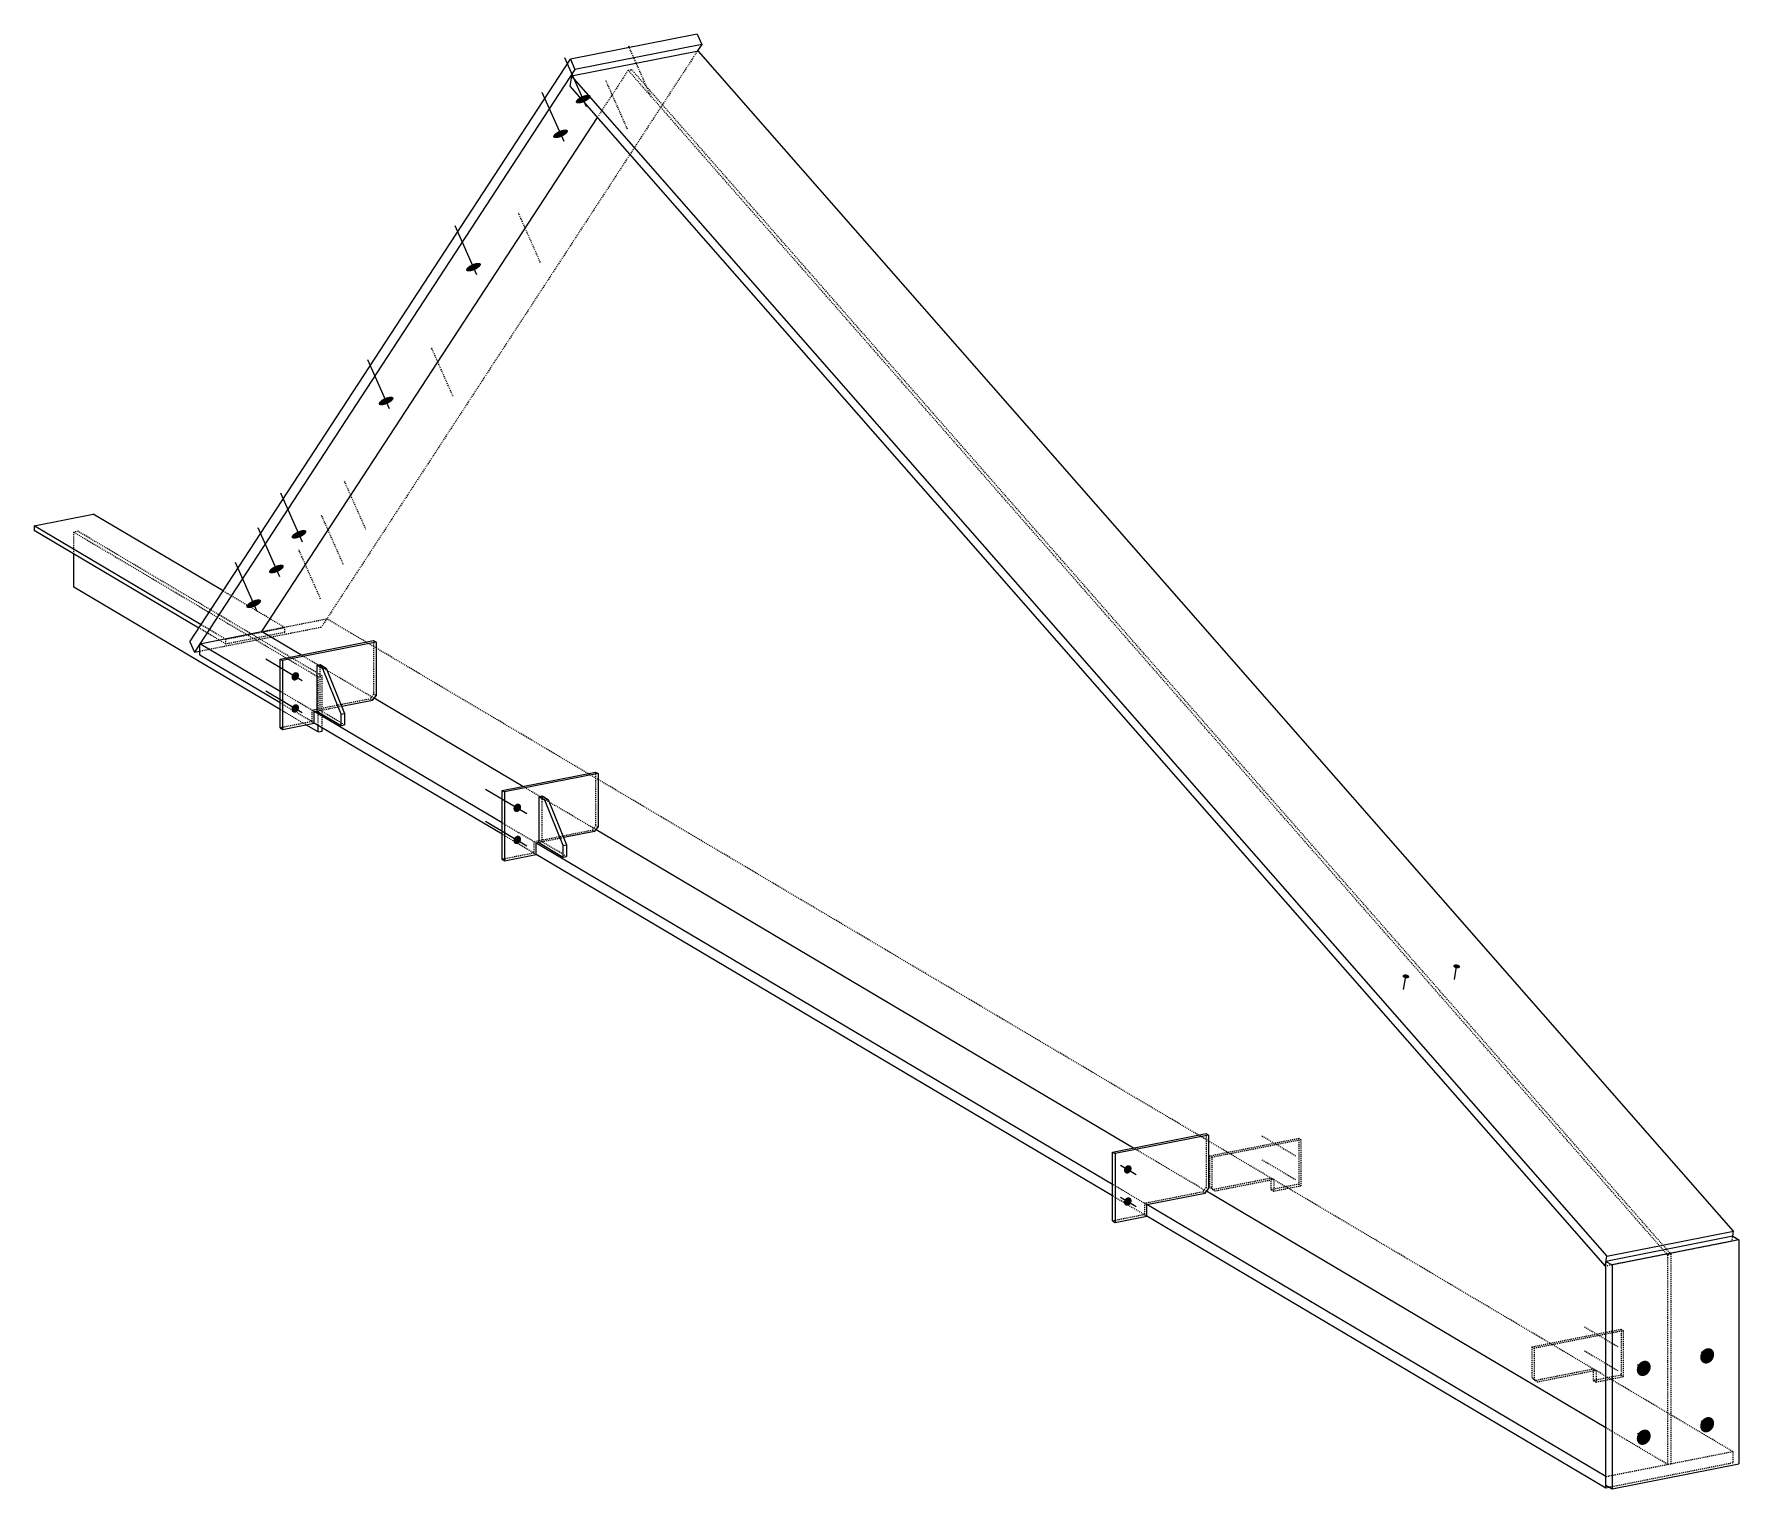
# Model space of a CAD drawing. Header units: millimetres. Extents: x 100 to 51935, y 16 to 3079.
# Drawn here: x 100 to 3591, y 100 to 3079 of the extents above; entities that cross this region are included whole.
import ezdxf

# ---------------------------------------------------------------- set-up
doc = ezdxf.new("R2010")
doc.units = ezdxf.units.MM
doc.linetypes.add('DXK_LINE_DOT2', pattern=[3.9198, 1.9599, -1.9599])
doc.layers.add('STÅL', color=7, linetype='Continuous')

msp = doc.modelspace()

# ---------------------------------------------------------------- hatches: boundary and pattern name
at = {"layer": 'STÅL', "linetype": 'Continuous'}
for points in [[(1221.7, 2951.9), (1224.9, 2953.1), (1228, 2954.1), (1231, 2954.7), (1233.7, 2954.9), (1236, 2954.8), (1237.8, 2954.2), (1239, 2953.4), (1239.5, 2952.1), (1239.4, 2950.7), (1238.6, 2949), (1237.2, 2947.2), (1235.2, 2945.4), (1232.7, 2943.5), (1229.9, 2941.8), (1226.8, 2940.3), (1223.6, 2939.1), (1220.4, 2938.1), (1217.4, 2937.5), (1214.7, 2937.3), (1212.4, 2937.4), (1210.7, 2938), (1209.5, 2938.8), (1209, 2940), (1209.1, 2941.5), (1209.9, 2943.2), (1211.3, 2945), (1213.3, 2946.8), (1215.8, 2948.7), (1218.6, 2950.4)], [(1175.3, 2880.8), (1178.5, 2882.1), (1181.6, 2883), (1184.6, 2883.6), (1187.3, 2883.9), (1189.6, 2883.7), (1191.4, 2883.2), (1192.6, 2882.3), (1193.1, 2881.1), (1193, 2879.6), (1192.2, 2877.9), (1190.8, 2876.2), (1188.8, 2874.3), (1186.3, 2872.5), (1183.5, 2870.8), (1180.4, 2869.3), (1177.2, 2868), (1174.1, 2867), (1171.1, 2866.4), (1168.4, 2866.2), (1166.1, 2866.4), (1164.3, 2866.9), (1163.1, 2867.8), (1162.6, 2869), (1162.7, 2870.5), (1163.5, 2872.1), (1164.9, 2873.9), (1166.9, 2875.8), (1169.4, 2877.6), (1172.2, 2879.3)], [(997, 2607.8), (1000.2, 2609), (1003.4, 2610), (1006.4, 2610.6), (1009.1, 2610.8), (1011.4, 2610.7), (1013.2, 2610.1), (1014.3, 2609.3), (1014.9, 2608), (1014.7, 2606.6), (1013.9, 2604.9), (1012.5, 2603.1), (1010.5, 2601.3), (1008.1, 2599.4), (1005.2, 2597.7), (1002.2, 2596.2), (999, 2595), (995.8, 2594), (992.8, 2593.4), (990.1, 2593.2), (987.8, 2593.3), (986, 2593.9), (984.9, 2594.7), (984.3, 2595.9), (984.5, 2597.4), (985.3, 2599.1), (986.7, 2600.9), (988.7, 2602.7), (991.1, 2604.6), (994, 2606.3)], [(818.1, 2333.7), (821.3, 2335), (824.5, 2335.9), (827.5, 2336.5), (830.2, 2336.8), (832.5, 2336.6), (834.2, 2336.1), (835.4, 2335.2), (836, 2334), (835.8, 2332.5), (835, 2330.8), (833.6, 2329), (831.6, 2327.2), (829.2, 2325.4), (826.3, 2323.7), (823.3, 2322.2), (820.1, 2320.9), (816.9, 2319.9), (813.9, 2319.3), (811.2, 2319.1), (808.9, 2319.3), (807.1, 2319.8), (806, 2320.7), (805.4, 2321.9), (805.6, 2323.4), (806.4, 2325), (807.8, 2326.8), (809.8, 2328.7), (812.2, 2330.5), (815.1, 2332.2)], [(639.9, 2060.7), (643.1, 2061.9), (646.2, 2062.9), (649.2, 2063.5), (651.9, 2063.7), (654.2, 2063.6), (656, 2063), (657.2, 2062.1), (657.7, 2060.9), (657.6, 2059.5), (656.8, 2057.8), (655.4, 2056), (653.4, 2054.1), (650.9, 2052.3), (648.1, 2050.6), (645, 2049.1), (641.8, 2047.9), (638.7, 2046.9), (635.7, 2046.3), (633, 2046.1), (630.7, 2046.2), (628.9, 2046.7), (627.7, 2047.6), (627.2, 2048.8), (627.3, 2050.3), (628.1, 2052), (629.5, 2053.8), (631.5, 2055.6), (634, 2057.4), (636.8, 2059.1)], [(593.5, 1989.6), (596.7, 1990.9), (599.9, 1991.8), (602.9, 1992.4), (605.6, 1992.7), (607.8, 1992.5), (609.6, 1992), (610.8, 1991.1), (611.3, 1989.9), (611.2, 1988.4), (610.4, 1986.7), (609, 1984.9), (607, 1983.1), (604.5, 1981.3), (601.7, 1979.6), (598.6, 1978.1), (595.4, 1976.8), (592.3, 1975.8), (589.3, 1975.2), (586.6, 1975), (584.3, 1975.2), (582.5, 1975.7), (581.3, 1976.6), (580.8, 1977.8), (580.9, 1979.3), (581.7, 1980.9), (583.1, 1982.7), (585.1, 1984.6), (587.6, 1986.4), (590.4, 1988.1)], [(547.1, 1918.6), (550.3, 1919.8), (553.5, 1920.8), (556.5, 1921.4), (559.2, 1921.6), (561.5, 1921.5), (563.2, 1920.9), (564.4, 1920), (565, 1918.8), (564.8, 1917.4), (564, 1915.7), (562.6, 1913.9), (560.6, 1912), (558.2, 1910.2), (555.3, 1908.5), (552.2, 1907), (549.1, 1905.7), (545.9, 1904.8), (542.9, 1904.2), (540.2, 1903.9), (537.9, 1904.1), (536.1, 1904.6), (534.9, 1905.5), (534.4, 1906.7), (534.5, 1908.2), (535.3, 1909.9), (536.8, 1911.7), (538.7, 1913.5), (541.2, 1915.3), (544, 1917)], [(628.4, 1767.8), (629.5, 1769.3), (630.9, 1770.6), (632.3, 1771.6), (633.9, 1772.3), (635.6, 1772.6), (637.2, 1772.5), (638.6, 1772.1), (640, 1771.3), (641.1, 1770.2), (641.9, 1768.9), (642.4, 1767.3), (642.5, 1765.6), (642.4, 1763.8), (641.9, 1762), (641, 1760.3), (640, 1758.8), (638.6, 1757.5), (637.1, 1756.5), (635.6, 1755.8), (633.9, 1755.5), (632.3, 1755.5), (630.8, 1755.9), (629.5, 1756.7), (628.4, 1757.8), (627.6, 1759.2), (627.1, 1760.8), (627, 1762.5), (627.1, 1764.3), (627.6, 1766.1)], [(628.4, 1702), (629.5, 1703.5), (630.9, 1704.8), (632.3, 1705.8), (633.9, 1706.5), (635.6, 1706.8), (637.2, 1706.8), (638.6, 1706.3), (640, 1705.6), (641.1, 1704.5), (641.9, 1703.1), (642.4, 1701.5), (642.5, 1699.8), (642.4, 1698), (641.9, 1696.2), (641, 1694.5), (640, 1693), (638.6, 1691.7), (637.1, 1690.7), (635.6, 1690), (633.9, 1689.7), (632.3, 1689.7), (630.8, 1690.2), (629.5, 1690.9), (628.4, 1692), (627.6, 1693.4), (627.1, 1695), (627, 1696.7), (627.1, 1698.5), (627.6, 1700.3)], [(1082.9, 1498.5), (1084, 1500), (1085.4, 1501.3), (1086.8, 1502.4), (1088.4, 1503), (1090.1, 1503.4), (1091.7, 1503.3), (1093.1, 1502.9), (1094.5, 1502.1), (1095.6, 1501), (1096.4, 1499.6), (1096.9, 1498), (1097, 1496.3), (1096.9, 1494.5), (1096.4, 1492.7), (1095.5, 1491), (1094.5, 1489.5), (1093.1, 1488.2), (1091.6, 1487.2), (1090.1, 1486.5), (1088.4, 1486.2), (1086.8, 1486.3), (1085.3, 1486.7), (1084, 1487.5), (1082.9, 1488.6), (1082.1, 1489.9), (1081.6, 1491.5), (1081.5, 1493.3), (1081.6, 1495), (1082.1, 1496.8)], [(1082.9, 1432.7), (1084, 1434.3), (1085.4, 1435.6), (1086.8, 1436.6), (1088.4, 1437.3), (1090.1, 1437.6), (1091.7, 1437.5), (1093.1, 1437.1), (1094.5, 1436.3), (1095.6, 1435.2), (1096.4, 1433.8), (1096.9, 1432.3), (1097, 1430.5), (1096.9, 1428.7), (1096.4, 1427), (1095.5, 1425.3), (1094.5, 1423.7), (1093.1, 1422.4), (1091.6, 1421.4), (1090.1, 1420.8), (1088.4, 1420.4), (1086.8, 1420.5), (1085.3, 1420.9), (1084, 1421.7), (1082.9, 1422.8), (1082.1, 1424.2), (1081.6, 1425.7), (1081.5, 1427.5), (1081.6, 1429.3), (1082.1, 1431)], [(2908, 1145.8), (2906.6, 1146.1), (2905.3, 1146.6), (2904.1, 1147.2), (2903.1, 1147.9), (2902.4, 1148.7), (2901.9, 1149.6), (2901.7, 1150.4), (2901.9, 1151.2), (2902.3, 1151.9), (2903, 1152.6), (2904, 1153.1), (2905.1, 1153.4), (2906.5, 1153.6), (2907.9, 1153.6), (2909.3, 1153.5), (2910.7, 1153.1), (2912.1, 1152.6), (2913.2, 1152), (2914.2, 1151.3), (2915, 1150.5), (2915.4, 1149.7), (2915.6, 1148.8), (2915.5, 1148), (2915, 1147.3), (2914.3, 1146.7), (2913.3, 1146.2), (2912.2, 1145.8), (2910.9, 1145.6), (2909.5, 1145.6)], [(3011.9, 1166.3), (3010.5, 1166.6), (3009.2, 1167.1), (3008, 1167.7), (3007, 1168.4), (3006.3, 1169.2), (3005.8, 1170.1), (3005.7, 1170.9), (3005.8, 1171.7), (3006.2, 1172.4), (3006.9, 1173.1), (3007.9, 1173.6), (3009.1, 1173.9), (3010.4, 1174.1), (3011.8, 1174.1), (3013.2, 1174), (3014.7, 1173.6), (3016, 1173.2), (3017.2, 1172.6), (3018.1, 1171.8), (3018.9, 1171), (3019.3, 1170.2), (3019.5, 1169.4), (3019.4, 1168.6), (3018.9, 1167.8), (3018.2, 1167.2), (3017.3, 1166.7), (3016.1, 1166.3), (3014.8, 1166.2), (3013.4, 1166.1)], [(2332.9, 758), (2334, 759.5), (2335.4, 760.8), (2336.8, 761.9), (2338.4, 762.5), (2340.1, 762.9), (2341.7, 762.8), (2343.1, 762.4), (2344.5, 761.6), (2345.6, 760.5), (2346.4, 759.1), (2346.9, 757.5), (2347, 755.8), (2346.9, 754), (2346.4, 752.2), (2345.5, 750.6), (2344.5, 749), (2343.1, 747.7), (2341.6, 746.7), (2340.1, 746), (2338.4, 745.7), (2336.8, 745.8), (2335.3, 746.2), (2334, 747), (2332.9, 748.1), (2332.1, 749.4), (2331.6, 751), (2331.5, 752.8), (2331.6, 754.5), (2332.1, 756.3)], [(2332.9, 692.2), (2334, 693.8), (2335.4, 695.1), (2336.8, 696.1), (2338.4, 696.8), (2340.1, 697.1), (2341.7, 697), (2343.1, 696.6), (2344.5, 695.8), (2345.6, 694.7), (2346.4, 693.3), (2346.9, 691.8), (2347, 690), (2346.9, 688.2), (2346.4, 686.5), (2345.5, 684.8), (2344.5, 683.2), (2343.1, 681.9), (2341.6, 680.9), (2340.1, 680.3), (2338.4, 679.9), (2336.8, 680), (2335.3, 680.4), (2334, 681.2), (2332.9, 682.3), (2332.1, 683.7), (2331.6, 685.3), (2331.5, 687), (2331.6, 688.8), (2332.1, 690.5)], [(3514, 379.3), (3516, 382.1), (3518.4, 384.5), (3521.2, 386.3), (3524.1, 387.6), (3527.1, 388.2), (3530, 388.1), (3532.7, 387.3), (3535.1, 385.9), (3537.1, 383.8), (3538.6, 381.3), (3539.6, 378.4), (3539.9, 375.3), (3539.5, 372), (3538.6, 368.7), (3537.1, 365.6), (3535.1, 362.8), (3532.7, 360.4), (3530, 358.6), (3527.1, 357.3), (3524.1, 356.7), (3521.1, 356.8), (3518.4, 357.6), (3516, 359.1), (3514, 361.1), (3512.5, 363.6), (3511.6, 366.5), (3511.3, 369.7), (3511.6, 372.9), (3512.5, 376.2)], [(3384.1, 353.7), (3386.1, 356.5), (3388.5, 358.8), (3391.3, 360.7), (3394.2, 361.9), (3397.2, 362.5), (3400.1, 362.4), (3402.8, 361.6), (3405.2, 360.2), (3407.2, 358.2), (3408.7, 355.7), (3409.6, 352.8), (3410, 349.6), (3409.6, 346.3), (3408.7, 343.1), (3407.2, 340), (3405.2, 337.2), (3402.8, 334.8), (3400.1, 332.9), (3397.2, 331.7), (3394.2, 331.1), (3391.2, 331.2), (3388.5, 332), (3386.1, 333.4), (3384.1, 335.4), (3382.6, 337.9), (3381.7, 340.8), (3381.4, 344), (3381.7, 347.3), (3382.6, 350.6)], [(3514, 238.4), (3516, 241.2), (3518.4, 243.5), (3521.2, 245.4), (3524.1, 246.6), (3527.1, 247.2), (3530, 247.1), (3532.7, 246.3), (3535.1, 244.9), (3537.1, 242.9), (3538.6, 240.4), (3539.6, 237.5), (3539.9, 234.3), (3539.5, 231), (3538.6, 227.8), (3537.1, 224.7), (3535.1, 221.9), (3532.7, 219.5), (3530, 217.6), (3527.1, 216.4), (3524.1, 215.8), (3521.1, 215.9), (3518.4, 216.7), (3516, 218.1), (3514, 220.1), (3512.5, 222.6), (3511.6, 225.5), (3511.3, 228.7), (3511.6, 232), (3512.5, 235.2)], [(3384.1, 212.7), (3386.1, 215.5), (3388.5, 217.9), (3391.3, 219.7), (3394.2, 221), (3397.2, 221.6), (3400.1, 221.5), (3402.8, 220.7), (3405.2, 219.3), (3407.2, 217.2), (3408.7, 214.7), (3409.6, 211.8), (3410, 208.7), (3409.6, 205.4), (3408.7, 202.1), (3407.2, 199), (3405.2, 196.2), (3402.8, 193.8), (3400.1, 192), (3397.2, 190.7), (3394.2, 190.1), (3391.2, 190.2), (3388.5, 191), (3386.1, 192.5), (3384.1, 194.5), (3382.6, 197), (3381.7, 199.9), (3381.4, 203), (3381.7, 206.3), (3382.6, 209.6)]]:
    msp.add_hatch(color=96, dxfattribs=at).paths.add_polyline_path(points)

# ---------------------------------------------------------------- linework, layer by layer
at = {"layer": 'STÅL', "color": 2, "linetype": 'Continuous'}
for p, q in [((1457.8, 3079.3), (1198, 3028)), ((1457.8, 3079.3), (1467.1, 3058.2)), ((1460, 3044.4), (1200.2, 2993.1)), ((1467.1, 3058.2), (1207.3, 3006.9)), ((1467.1, 3058.2), (1457.9, 3044)), ((3579.8, 627.7), (1460, 3044.4)), ((419, 1834.8), (1198, 3028)), ((1207.3, 3006.9), (428.4, 1813.7)), ((1198, 3028), (1207.3, 3006.9)), ((1200.2, 2993.1), (1196.7, 2972.6)), ((1196.7, 2972.6), (3316.5, 555.9)), ((1200.2, 2993.1), (3320, 576.4)), ((1253.1, 2908.3), (565.9, 1855.6)), ((100, 2072.3), (221.2, 2096.3)), ((487, 1938.9), (221.2, 2096.3)), ((441.9, 1869.8), (100, 2072.3)), ((100, 2072.3), (100, 2062.9)), ((437.5, 1863), (100, 2062.9)), ((181.3, 1946.5), (181.3, 2014.8)), ((603.8, 1696.2), (181.3, 1946.5)), ((439.5, 1830.6), (565.9, 1855.6)), ((646.4, 1807.9), (565.9, 1855.6)), ((419, 1834.8), (428.4, 1813.7)), ((428.4, 1813.7), (439.5, 1815.9)), ((439.5, 1807.1), (439.5, 1830.6)), ((603.8, 1733.3), (439.5, 1830.6)), ((603.8, 1709.8), (439.5, 1807.1)), ((1100.9, 1538.6), (796.1, 1719.2)), ((1058.3, 1464), (673.7, 1691.9)), ((681.3, 1650.3), (656.5, 1665)), ((1058.3, 1440.6), (673.7, 1668.4)), ((681.3, 1650.3), (681.3, 1663.9)), ((681.3, 1650.3), (690, 1652)), ((690, 1652), (690, 1658.7)), ((2350.9, 798.1), (1250.6, 1449.9)), ((2308.3, 723.6), (1128.2, 1422.6)), ((2308.3, 700.1), (1128.2, 1399.1)), ((3318.2, 225.1), (2500.6, 709.5)), ((3318.2, 125.3), (2378.2, 682.1)), ((3318.2, 101.8), (2378.2, 658.6)), ((3578, 617.3), (3318.2, 566)), ((3320, 576.4), (3579.8, 627.7)), ((3590.5, 609.9), (3330.7, 558.6)), ((3578, 617.3), (3579.8, 627.7)), ((3578, 617.3), (3590.5, 609.9)), ((3590.5, 609.9), (3590.5, 151.3)), ((3316.5, 555.9), (3320, 576.4)), ((3318.2, 566), (3330.7, 558.6)), ((3318.2, 107.4), (3318.2, 566)), ((3330.7, 558.6), (3330.7, 100)), ((3318.2, 556.3), (3316.5, 555.9)), ((3330.7, 100), (3590.5, 151.3)), ((3318.2, 101.8), (3318.2, 125.3)), ((3318.2, 107.4), (3330.7, 100)), ((3325.4, 103.2), (3318.2, 101.8))]:
    msp.add_line(p, q, dxfattribs=at)
at = {"layer": 'STÅL', "color": 7, "linetype": 'DXK_LINE_DOT2'}
for p, q in [((1457.9, 3044), (688.2, 1865)), ((1316.4, 3005.2), (1253.1, 2908.3)), ((1316.4, 3005.2), (1323.3, 3006.6)), ((3444.7, 579), (1316.4, 3005.2)), ((3451.6, 580.3), (1323.3, 3006.6)), ((190, 2061), (181.3, 2059.3)), ((690, 1764.8), (190, 2061)), ((181.3, 2014.8), (181.3, 2059.3)), ((181.3, 2059.3), (681.3, 1763.1)), ((613.3, 1864), (487, 1938.9)), ((492, 1830.7), (437.5, 1863)), ((439.5, 1815.9), (688.2, 1865)), ((492, 1840.1), (441.9, 1869.8)), ((492, 1840.1), (613.3, 1864)), ((492, 1830.7), (613.3, 1854.6)), ((565.9, 1855.6), (699.3, 1881.9)), ((613.3, 1854.6), (613.3, 1864)), ((3578, 176.6), (699.3, 1881.9)), ((492, 1840.1), (492, 1830.7)), ((796.1, 1719.2), (646.4, 1807.9)), ((681.3, 1763.1), (690, 1764.8)), ((681.3, 1663.9), (681.3, 1763.1)), ((690, 1658.7), (690, 1764.8)), ((673.7, 1691.9), (603.8, 1733.3)), ((673.7, 1668.4), (603.8, 1709.8)), ((656.5, 1665), (603.8, 1696.2)), ((1250.6, 1449.9), (1100.9, 1538.6)), ((1128.2, 1422.6), (1058.3, 1464)), ((1128.2, 1399.1), (1058.3, 1440.6)), ((2500.6, 709.5), (2350.9, 798.1)), ((2378.2, 682.1), (2308.3, 723.6)), ((2378.2, 658.6), (2308.3, 700.1)), ((3576.3, 607.2), (3318.2, 556.3)), ((3576.3, 607.2), (3578, 617.3)), ((3451.6, 580.3), (3444.7, 579)), ((3444.7, 150.2), (3444.7, 579)), ((3451.6, 151.6), (3451.6, 580.3)), ((3444.7, 150.2), (3318.2, 225.1)), ((3318.2, 125.3), (3578, 176.6)), ((3578, 176.6), (3578, 153.1)), ((3578, 153.1), (3325.4, 103.2))]:
    msp.add_line(p, q, dxfattribs=at)
at = {"layer": 'STÅL', "color": 96, "linetype": 'DXK_LINE_DOT2'}
for p, q in [((1361.2, 2955.7), (1316.7, 3056.2)), ((1314.9, 2884.7), (1270.3, 2985.1)), ((1136.6, 2611.6), (1092.1, 2712.1)), ((957.7, 2337.5), (913.1, 2438)), ((779.5, 2064.5), (734.9, 2165)), ((733.1, 1993.4), (688.5, 2093.9)), ((686.7, 1922.4), (642.1, 2022.9)), ((2613.9, 823), (2682.7, 782.3)), ((2613.9, 774.1), (2682.7, 733.4)), ((3273.9, 432), (3342.7, 391.3)), ((3273.9, 383.1), (3342.7, 342.4))]:
    msp.add_line(p, q, dxfattribs=at)
at = {"layer": 'STÅL', "color": 96, "linetype": 'Continuous'}
for p, q in [((1231.3, 2930.1), (1186.8, 3030.5)), ((1185, 2859), (1140.4, 2959.5)), ((1006.7, 2586), (962.2, 2686.4)), ((827.8, 2311.9), (783.2, 2412.4)), ((649.6, 2038.8), (605, 2139.3)), ((603.2, 1967.8), (558.6, 2068.3)), ((556.8, 1896.7), (512.2, 1997.2)), ((574.2, 1799.9), (649.2, 1755.4)), ((574.2, 1734.1), (649.2, 1689.7)), ((1024.2, 1533.3), (1109.2, 1482.9)), ((1024.2, 1467.5), (1109.2, 1417.2)), ((3008, 1143.1), (3012.6, 1170.1)), ((2904, 1122.6), (2908.7, 1149.6)), ((2324.2, 763.2), (2356.7, 743.9)), ((2324.2, 697.4), (2356.7, 678.1)), ((3401.9, 343.1), (3383.2, 354.2)), ((3531.8, 368.8), (3513.1, 379.9)), ((3401.9, 202.2), (3383.2, 213.3)), ((3531.8, 227.8), (3513.1, 238.9))]:
    msp.add_line(p, q, dxfattribs=at)
at = {"layer": 'STÅL', "color": 4, "linetype": 'Continuous'}
for p, q in [((603.8, 1799.4), (795.2, 1837.2)), ((800.2, 1834.3), (608.8, 1796.5)), ((795.2, 1837.2), (800.2, 1834.3)), ((800.2, 1834.3), (800.2, 1724.3)), ((603.8, 1658.5), (603.8, 1799.4)), ((603.8, 1799.4), (608.8, 1796.5)), ((608.8, 1796.5), (608.8, 1655.5)), ((678.9, 1786.8), (685.8, 1788.2)), ((678.9, 1786.8), (678.9, 1692.9)), ((691.4, 1779.4), (678.9, 1786.8)), ((685.8, 1788.2), (698.3, 1780.8)), ((691.4, 1779.4), (698.3, 1780.8)), ((698.3, 1780.8), (735.8, 1688.1)), ((728.9, 1686.7), (691.4, 1779.4)), ((729.8, 1702.9), (793.2, 1715.4)), ((793.2, 1715.4), (800.2, 1724.3)), ((673.7, 1691.8), (678.9, 1692.9)), ((673.7, 1668.4), (673.7, 1691.8)), ((678.9, 1692.9), (728.9, 1663.3)), ((728.9, 1686.7), (735.8, 1688.1)), ((728.9, 1663.3), (728.9, 1686.7)), ((735.8, 1688.1), (735.8, 1664.6)), ((603.8, 1658.5), (608.8, 1655.5)), ((608.8, 1655.5), (673.7, 1668.4)), ((728.9, 1663.3), (735.8, 1664.6)), ((1058.3, 1530.2), (1249.7, 1568)), ((1254.7, 1565), (1063.3, 1527.2)), ((1249.7, 1568), (1254.7, 1565)), ((1254.7, 1565), (1254.7, 1455.1)), ((1058.3, 1389.2), (1058.3, 1530.2)), ((1058.3, 1530.2), (1063.3, 1527.2)), ((1063.3, 1527.2), (1063.3, 1386.3)), ((1133.4, 1517.6), (1140.3, 1519)), ((1133.4, 1517.6), (1133.4, 1423.6)), ((1145.9, 1510.2), (1133.4, 1517.6)), ((1140.3, 1519), (1152.8, 1511.6)), ((1145.9, 1510.2), (1152.8, 1511.6)), ((1183.4, 1417.5), (1145.9, 1510.2)), ((1152.8, 1511.6), (1190.3, 1418.9)), ((1247.7, 1446.2), (1184.3, 1433.7)), ((1247.7, 1446.2), (1254.7, 1455.1)), ((1063.3, 1386.3), (1128.2, 1399.1)), ((1133.4, 1423.6), (1128.2, 1422.6)), ((1128.2, 1399.1), (1128.2, 1422.6)), ((1133.4, 1423.6), (1183.4, 1394)), ((1183.4, 1417.5), (1190.3, 1418.9)), ((1183.4, 1394), (1183.4, 1417.5)), ((1190.3, 1418.9), (1190.3, 1395.4)), ((1058.3, 1389.2), (1063.3, 1386.3)), ((1183.4, 1394), (1190.3, 1395.4)), ((2308.3, 789.7), (2499.7, 827.5)), ((2504.7, 824.5), (2313.3, 786.7)), ((2499.7, 827.5), (2504.7, 824.5)), ((2504.7, 824.5), (2504.7, 714.6)), ((2308.3, 648.8), (2308.3, 789.7)), ((2308.3, 789.7), (2313.3, 786.7)), ((2313.3, 786.7), (2313.3, 645.8)), ((2378.2, 682.1), (2497.7, 705.7)), ((2497.7, 705.7), (2504.7, 714.6)), ((2378.2, 658.6), (2378.2, 682.1)), ((2308.3, 648.8), (2313.3, 645.8)), ((2313.3, 645.8), (2378.2, 658.6))]:
    msp.add_line(p, q, dxfattribs=at)
at = {"layer": 'STÅL', "color": 30, "linetype": 'DXK_LINE_DOT2'}
for p, q in [((795.2, 1837.2), (795.2, 1727.3)), ((685.8, 1694.2), (685.8, 1788.2)), ((668.7, 1694.8), (788.2, 1718.4)), ((795.2, 1727.3), (788.2, 1718.4)), ((788.2, 1718.4), (793.2, 1715.4)), ((800.2, 1724.3), (795.2, 1727.3)), ((668.7, 1694.8), (668.7, 1671.3)), ((668.7, 1694.8), (673.7, 1691.8)), ((678.9, 1692.9), (729.8, 1702.9)), ((735.8, 1664.6), (685.8, 1694.2)), ((668.7, 1671.3), (603.8, 1658.5)), ((668.7, 1671.3), (673.7, 1668.4)), ((1249.7, 1568), (1249.7, 1458.1)), ((1140.3, 1425), (1140.3, 1519)), ((1123.2, 1425.6), (1242.7, 1449.2)), ((1184.3, 1433.7), (1133.4, 1423.6)), ((1249.7, 1458.1), (1242.7, 1449.2)), ((1242.7, 1449.2), (1247.7, 1446.2)), ((1254.7, 1455.1), (1249.7, 1458.1)), ((1123.2, 1402.1), (1058.3, 1389.2)), ((1123.2, 1425.6), (1123.2, 1402.1)), ((1123.2, 1425.6), (1128.2, 1422.6)), ((1123.2, 1402.1), (1128.2, 1399.1)), ((1190.3, 1395.4), (1140.3, 1425)), ((2499.7, 827.5), (2499.7, 717.6)), ((2506.6, 781.9), (2689.3, 818)), ((2694.3, 815), (2511.6, 778.9)), ((2689.3, 818), (2689.3, 724)), ((2689.3, 818), (2694.3, 815)), ((2694.3, 721), (2694.3, 815)), ((2506.6, 781.9), (2506.6, 718.9)), ((2506.6, 781.9), (2511.6, 778.9)), ((2511.6, 778.9), (2511.6, 716)), ((2633, 736.4), (2513.5, 712.8)), ((2638, 733.4), (2518.5, 709.8)), ((2633, 736.4), (2638, 733.4)), ((2633, 712.9), (2633, 736.4)), ((2638, 733.4), (2638, 709.9)), ((2373.2, 685.1), (2492.7, 708.7)), ((2499.7, 717.6), (2492.7, 708.7)), ((2492.7, 708.7), (2497.7, 705.7)), ((2504.7, 714.6), (2499.7, 717.6)), ((2506.6, 718.9), (2511.6, 716)), ((2513.5, 712.8), (2506.6, 718.9)), ((2511.6, 716), (2518.5, 709.8)), ((2518.5, 709.8), (2513.5, 712.8)), ((2689.3, 724), (2633, 712.9)), ((2633, 712.9), (2638, 709.9)), ((2638, 709.9), (2694.3, 721)), ((2689.3, 724), (2694.3, 721)), ((2373.2, 685.1), (2373.2, 661.6)), ((2373.2, 685.1), (2378.2, 682.1)), ((2373.2, 661.6), (2308.3, 648.8)), ((2373.2, 661.6), (2378.2, 658.6)), ((3166.6, 390.9), (3349.3, 427)), ((3354.3, 424), (3171.6, 387.9)), ((3349.3, 427), (3349.3, 333)), ((3349.3, 427), (3354.3, 424)), ((3354.3, 330.1), (3354.3, 424)), ((3166.6, 390.9), (3166.6, 327.9)), ((3166.6, 390.9), (3171.6, 387.9)), ((3171.6, 387.9), (3171.6, 325)), ((3166.6, 327.9), (3171.6, 325)), ((3173.5, 321.8), (3166.6, 327.9)), ((3171.6, 325), (3178.5, 318.8)), ((3293, 345.4), (3173.5, 321.8)), ((3178.5, 318.8), (3173.5, 321.8)), ((3298, 342.4), (3178.5, 318.8)), ((3293, 345.4), (3298, 342.4)), ((3293, 321.9), (3293, 345.4)), ((3349.3, 333), (3293, 321.9)), ((3293, 321.9), (3298, 318.9)), ((3298, 342.4), (3298, 318.9)), ((3298, 318.9), (3354.3, 330.1)), ((3349.3, 333), (3354.3, 330.1))]:
    msp.add_line(p, q, dxfattribs=at)

doc.saveas('drawing.dxf')
